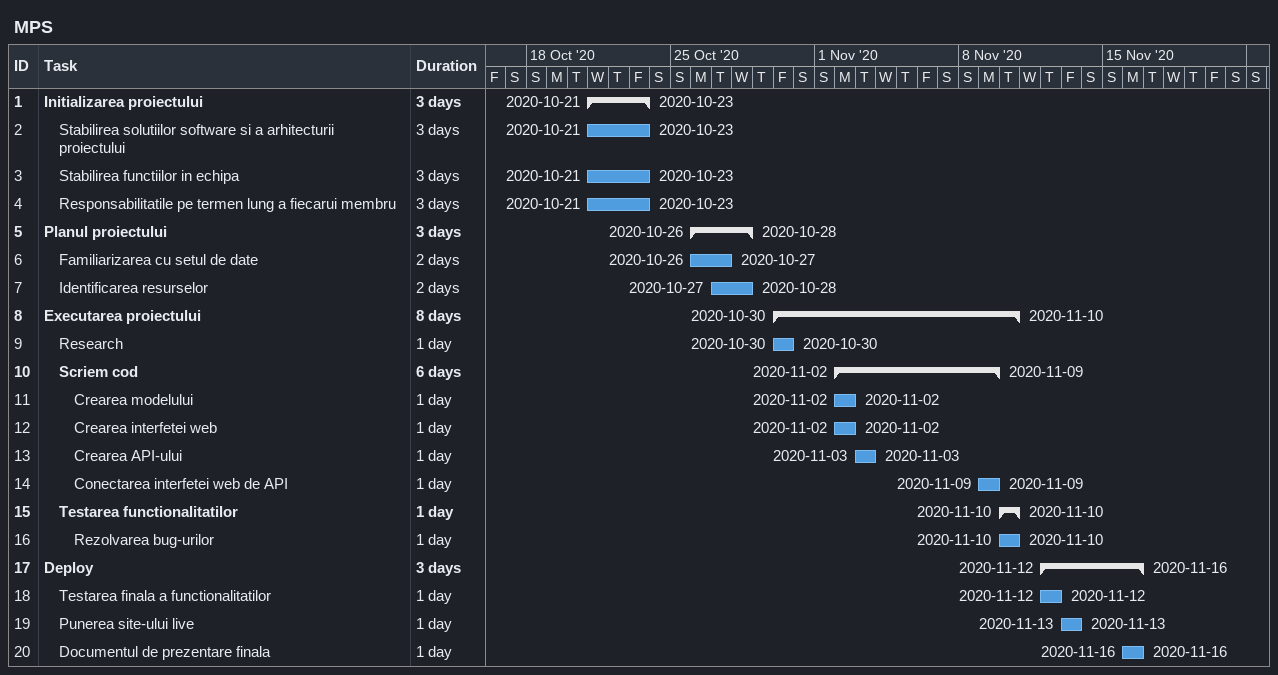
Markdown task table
MPS

| ID | Level | Task | Duration | Start | Finish |
|---|---|---|---|---|---|
| 1 | 1 | **Initializarea proiectului** | 3d | 2020-10-21 | 2020-10-23 |
| 2 | 2 | Stabilirea solutiilor software si a arhitecturii proiectului | 3d | 2020-10-21 | 2020-10-23 |
| 3 | 2 | Stabilirea functiilor in echipa | 3d | 2020-10-21 | 2020-10-23 |
| 4 | 2 | Responsabilitatile pe termen lung a fiecarui membru | 3d | 2020-10-21 | 2020-10-23 |
| 5 | 1 | **Planul proiectului** | 3d | 2020-10-26 | 2020-10-28 |
| 6 | 2 | Familiarizarea cu setul de date | 2d | 2020-10-26 | 2020-10-27 |
| 7 | 2 | Identificarea resurselor | 2d | 2020-10-27 | 2020-10-28 |
| 8 | 1 | **Executarea proiectului** | 8d | 2020-10-30 | 2020-11-10 |
| 9 | 2 | Research | 1d | 2020-10-30 | 2020-10-30 |
| 10 | 2 | **Scriem cod** | 6d | 2020-11-02 | 2020-11-09 |
| 11 | 3 | Crearea modelului | 1d | 2020-11-02 | 2020-11-02 |
| 12 | 3 | Crearea interfetei web | 1d | 2020-11-02 | 2020-11-02 |
| 13 | 3 | Crearea API-ului | 1d | 2020-11-03 | 2020-11-03 |
| 14 | 3 | Conectarea interfetei web de API | 1d | 2020-11-09 | 2020-11-09 |
| 15 | 2 | **Testarea functionalitatilor** | 1d | 2020-11-10 | 2020-11-10 |
| 16 | 3 | Rezolvarea bug-urilor | 1d | 2020-11-10 | 2020-11-10 |
| 17 | 1 | **Deploy** | 3d | 2020-11-12 | 2020-11-16 |
| 18 | 2 | Testarea finala a functionalitatilor | 1d | 2020-11-12 | 2020-11-12 |
| 19 | 2 | Punerea site-ului live | 1d | 2020-11-13 | 2020-11-13 |
| 20 | 2 | Documentul de prezentare finala | 1d | 2020-11-16 | 2020-11-16 |
